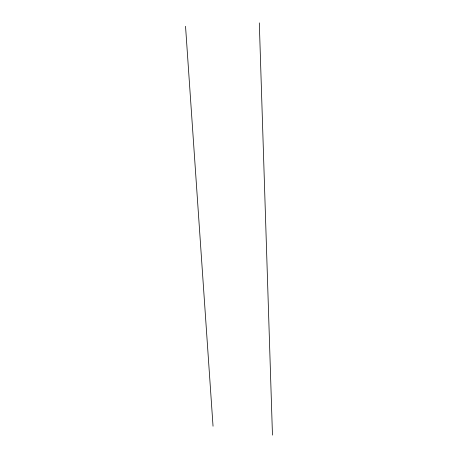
<?xml version="1.0" encoding="UTF-8"?>
<svg xmlns="http://www.w3.org/2000/svg" width="458" height="458" viewBox="0 0 458 458"><rect width="100%" height="100%" fill="white"/><g stroke="black" fill="none" stroke-linecap="round" stroke-linejoin="round"><path stroke-width="0.69" d="M185.536 26.278L213.039 426.209M259.308 22.9L272.464 435.1"/></g></svg>
